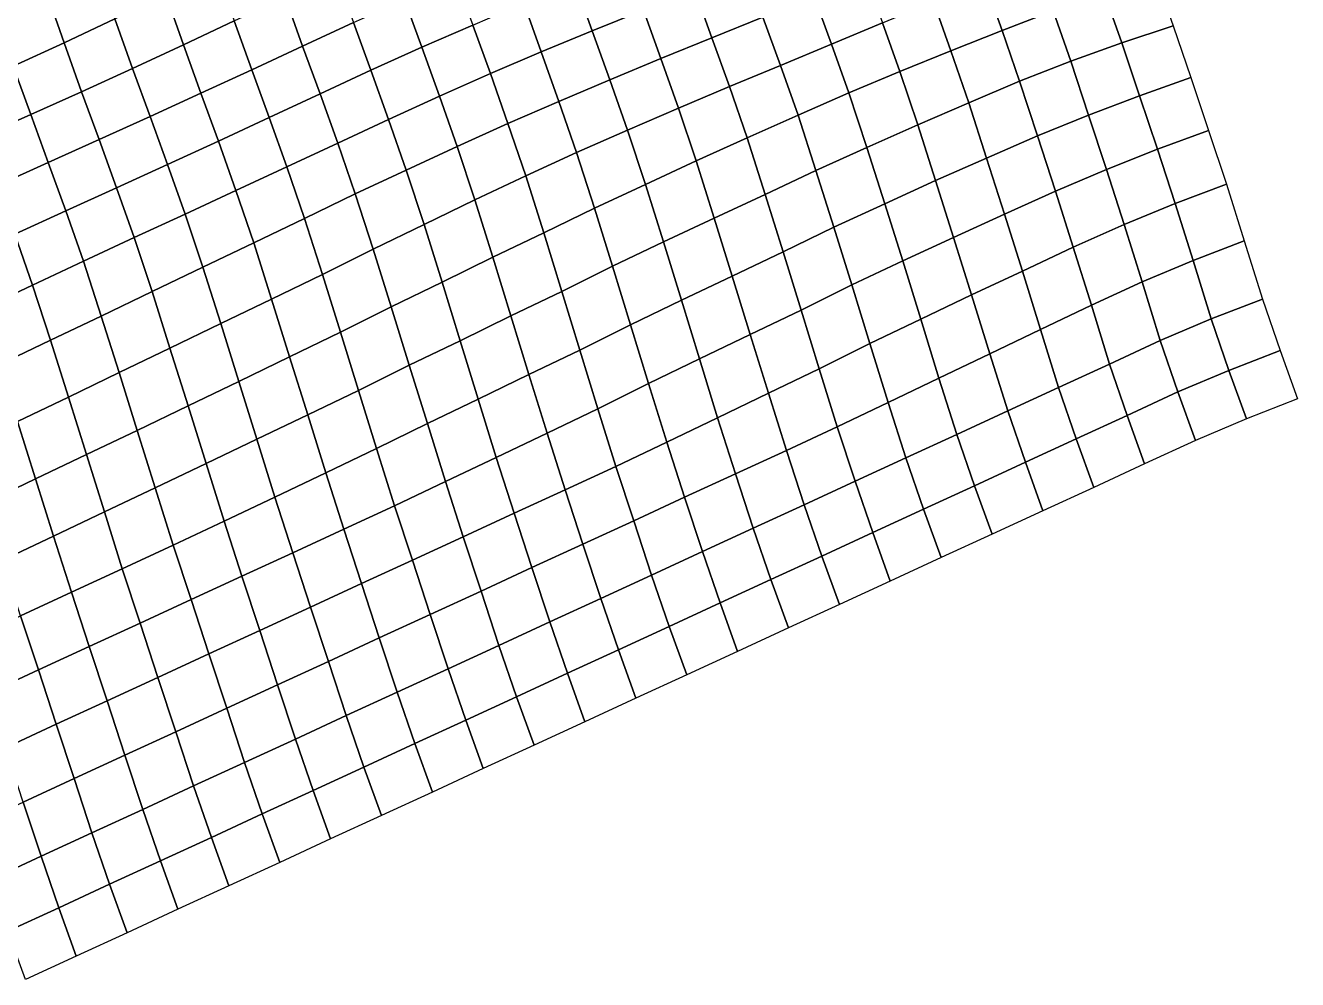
# Model space of a CAD drawing. Header units: metres. Extents: x -3.45 to 6.13, y -4.05 to 5.19.
# Drawn here: x 2.908 to 6.134, y -2.283 to 0.138 of the extents above; entities that cross this region are included whole.
import ezdxf

# ---------------------------------------------------------------- set-up
doc = ezdxf.new("R2010")
doc.units = ezdxf.units.M

msp = doc.modelspace()

# ---------------------------------------------------------------- linework, layer by layer
at = {"layer": 'A1'}
for points in [[(4.30095, 0.24783, -5.25684), (4.43034, 0.3009, -5.25988), (4.47481, 0.17734, -5.20555), (4.34541, 0.12462, -5.20208)], [(5.33994, 0.25033, -5.11302), (5.46931, 0.30348, -5.11595), (5.51403, 0.17536, -5.0673), (5.38451, 0.12496, -5.06094)], [(2.96087, 0.22296, -5.49844), (3.08972, 0.286, -5.48907), (3.13458, 0.15521, -5.44373), (3.00561, 0.09441, -5.45032)], [(3.26349, 0.21696, -5.43597), (3.39237, 0.27949, -5.42724), (3.43718, 0.14948, -5.38094), (3.30821, 0.08885, -5.38731)], [(3.56612, 0.21088, -5.3736), (3.6951, 0.27143, -5.36734), (3.73969, 0.14555, -5.3159), (3.61069, 0.08543, -5.32163)], [(3.86876, 0.20437, -5.31177), (3.99791, 0.26174, -5.30947), (4.04232, 0.13929, -5.25375), (3.91311, 0.08305, -5.25467)], [(4.60421, 0.23006, -5.20902), (4.73361, 0.28269, -5.2126), (4.77808, 0.15913, -5.15828), (4.64865, 0.1071, -5.15395)], [(4.90736, 0.214, -5.15907), (5.03662, 0.26939, -5.15922), (5.08116, 0.14463, -5.1064), (4.95182, 0.09079, -5.10432)], [(5.64379, 0.22129, -5.07922), (5.7737, 0.26455, -5.09446), (5.81838, 0.13712, -5.04495), (5.68848, 0.09369, -5.02992)], [(4.1716, 0.19434, -5.25433), (4.30095, 0.24783, -5.25684), (4.34541, 0.12462, -5.20208), (4.21605, 0.07112, -5.19958)], [(4.47481, 0.17734, -5.20555), (4.60421, 0.23006, -5.20902), (4.64865, 0.1071, -5.15395), (4.51926, 0.05403, -5.15091)], [(5.21053, 0.19778, -5.10933), (5.33994, 0.25033, -5.11302), (5.38451, 0.12496, -5.06094), (5.25503, 0.07379, -5.05554)], [(2.83191, 0.16215, -5.50502), (2.96087, 0.22296, -5.49844), (3.00561, 0.09441, -5.45032), (2.87657, 0.03515, -5.45498)], [(3.13458, 0.15521, -5.44373), (3.26349, 0.21696, -5.43597), (3.30821, 0.08885, -5.38731), (3.17919, 0.02907, -5.39261)], [(3.43718, 0.14948, -5.38094), (3.56612, 0.21088, -5.3736), (3.61069, 0.08543, -5.32163), (3.48169, 0.02531, -5.32736)], [(3.73969, 0.14555, -5.3159), (3.86876, 0.20437, -5.31177), (3.91311, 0.08305, -5.25467), (3.78403, 0.02439, -5.25858)], [(4.04232, 0.13929, -5.25375), (4.1716, 0.19434, -5.25433), (4.21605, 0.07112, -5.19958), (4.08678, 0.01608, -5.199)], [(4.77808, 0.15913, -5.15828), (4.90736, 0.214, -5.15907), (4.95182, 0.09079, -5.10432), (4.82252, 0.03617, -5.1032)], [(5.08116, 0.14463, -5.1064), (5.21053, 0.19778, -5.10933), (5.25503, 0.07379, -5.05554), (5.12561, 0.02132, -5.05175)], [(5.51403, 0.17536, -5.0673), (5.64379, 0.22129, -5.07922), (5.68848, 0.09369, -5.02992), (5.55874, 0.04733, -5.01853)], [(4.34541, 0.12462, -5.20208), (4.47481, 0.17734, -5.20555), (4.51926, 0.05403, -5.15091), (4.38993, 0.00011, -5.14893)], [(5.38451, 0.12496, -5.06094), (5.51403, 0.17536, -5.0673), (5.55874, 0.04733, -5.01853), (5.42924, -0.00342, -5.0126)], [(3.00561, 0.09441, -5.45032), (3.13458, 0.15521, -5.44373), (3.17919, 0.02907, -5.39261), (3.05013, -0.02992, -5.39695)], [(3.30821, 0.08885, -5.38731), (3.43718, 0.14948, -5.38094), (3.48169, 0.02531, -5.32736), (3.35264, -0.03403, -5.33213)], [(3.61069, 0.08543, -5.32163), (3.73969, 0.14555, -5.3159), (3.78403, 0.02439, -5.25858), (3.65502, -0.03555, -5.26409)], [(3.91311, 0.08305, -5.25467), (4.04232, 0.13929, -5.25375), (4.08678, 0.01608, -5.199), (3.95761, -0.04103, -5.20098)], [(4.64865, 0.1071, -5.15395), (4.77808, 0.15913, -5.15828), (4.82252, 0.03617, -5.1032), (4.69315, -0.01706, -5.10037)], [(4.95182, 0.09079, -5.10432), (5.08116, 0.14463, -5.1064), (5.12561, 0.02132, -5.05175), (4.99631, -0.03312, -5.05042)], [(5.68848, 0.09369, -5.02992), (5.81838, 0.13712, -5.04495), (5.86327, 0.00573, -5.00036), (5.73351, -0.04019, -4.98843)], [(4.21605, 0.07112, -5.19958), (4.34541, 0.12462, -5.20208), (4.38993, 0.00011, -5.14893), (4.26064, -0.05459, -5.14793)], [(4.51926, 0.05403, -5.15091), (4.64865, 0.1071, -5.15395), (4.69315, -0.01706, -5.10037), (4.56386, -0.07176, -5.09936)], [(5.25503, 0.07379, -5.05554), (5.38451, 0.12496, -5.06094), (5.42924, -0.00342, -5.0126), (5.29994, -0.05794, -5.01138)], [(2.87657, 0.03515, -5.45498), (3.00561, 0.09441, -5.45032), (3.05013, -0.02992, -5.39695), (2.92102, -0.08815, -5.40033)], [(3.17919, 0.02907, -5.39261), (3.30821, 0.08885, -5.38731), (3.35264, -0.03403, -5.33213), (3.22357, -0.09285, -5.33626)], [(3.48169, 0.02531, -5.32736), (3.61069, 0.08543, -5.32163), (3.65502, -0.03555, -5.26409), (3.52602, -0.09567, -5.26983)], [(3.78403, 0.02439, -5.25858), (3.91311, 0.08305, -5.25467), (3.95761, -0.04103, -5.20098), (3.82857, -0.10029, -5.20564)], [(4.08678, 0.01608, -5.199), (4.21605, 0.07112, -5.19958), (4.26064, -0.05459, -5.14793), (4.13144, -0.11101, -5.14906)], [(4.82252, 0.03617, -5.1032), (4.95182, 0.09079, -5.10432), (4.99631, -0.03312, -5.05042), (4.86708, -0.08911, -5.05102)], [(5.12561, 0.02132, -5.05175), (5.25503, 0.07379, -5.05554), (5.29994, -0.05794, -5.01138), (5.1707, -0.11367, -5.01165)], [(5.55874, 0.04733, -5.01853), (5.68848, 0.09369, -5.02992), (5.73351, -0.04019, -4.98843), (5.60391, -0.08922, -4.98036)], [(2.74743, -0.02247, -5.45761), (2.87657, 0.03515, -5.45498), (2.92102, -0.08815, -5.40033), (2.79188, -0.1456, -5.40275)], [(4.38993, 0.00011, -5.14893), (4.51926, 0.05403, -5.15091), (4.56386, -0.07176, -5.09936), (4.43462, -0.12741, -5.09953)], [(4.69315, -0.01706, -5.10037), (4.82252, 0.03617, -5.1032), (4.86708, -0.08911, -5.05102), (4.73795, -0.14673, -5.05364)], [(5.42924, -0.00342, -5.0126), (5.55874, 0.04733, -5.01853), (5.60391, -0.08922, -4.98036), (5.47452, -0.14211, -4.97711)], [(3.05013, -0.02992, -5.39695), (3.17919, 0.02907, -5.39261), (3.22357, -0.09285, -5.33626), (3.09449, -0.15142, -5.34006)], [(3.35264, -0.03403, -5.33213), (3.48169, 0.02531, -5.32736), (3.52602, -0.09567, -5.26983), (3.39699, -0.15518, -5.27481)], [(3.65502, -0.03555, -5.26409), (3.78403, 0.02439, -5.25858), (3.82857, -0.10029, -5.20564), (3.69956, -0.1604, -5.21137)], [(3.95761, -0.04103, -5.20098), (4.08678, 0.01608, -5.199), (4.13144, -0.11101, -5.14906), (4.00233, -0.16906, -5.15222)], [(4.26064, -0.05459, -5.14793), (4.38993, 0.00011, -5.14893), (4.43462, -0.12741, -5.09953), (4.30542, -0.184, -5.10088)], [(4.99631, -0.03312, -5.05042), (5.12561, 0.02132, -5.05175), (5.1707, -0.11367, -5.01165), (5.04156, -0.17121, -5.01418)], [(5.73351, -0.04019, -4.98843), (5.86327, 0.00573, -5.00036), (5.90832, -0.12849, -4.9593), (5.77864, -0.17614, -4.94952)], [(2.92102, -0.08815, -5.40033), (3.05013, -0.02992, -5.39695), (3.09449, -0.15142, -5.34006), (2.96539, -0.20973, -5.34354)], [(4.56386, -0.07176, -5.09936), (4.69315, -0.01706, -5.10037), (4.73795, -0.14673, -5.05364), (4.60888, -0.20556, -5.05777)], [(5.29994, -0.05794, -5.01138), (5.42924, -0.00342, -5.0126), (5.47452, -0.14211, -4.97711), (5.3453, -0.19819, -4.97781)], [(3.22357, -0.09285, -5.33626), (3.35264, -0.03403, -5.33213), (3.39699, -0.15518, -5.27481), (3.26794, -0.21444, -5.27947)], [(3.52602, -0.09567, -5.26983), (3.65502, -0.03555, -5.26409), (3.69956, -0.1604, -5.21137), (3.57058, -0.22078, -5.21743)], [(3.82857, -0.10029, -5.20564), (3.95761, -0.04103, -5.20098), (4.00233, -0.16906, -5.15222), (3.87331, -0.22901, -5.15774)], [(4.13144, -0.11101, -5.14906), (4.26064, -0.05459, -5.14793), (4.30542, -0.184, -5.10088), (4.1764, -0.24369, -5.10607)], [(4.86708, -0.08911, -5.05102), (4.99631, -0.03312, -5.05042), (5.04156, -0.17121, -5.01418), (4.91248, -0.22995, -5.01819)], [(5.1707, -0.11367, -5.01165), (5.29994, -0.05794, -5.01138), (5.3453, -0.19819, -4.97781), (5.21615, -0.25547, -4.98001)], [(5.60391, -0.08922, -4.98036), (5.73351, -0.04019, -4.98843), (5.77864, -0.17614, -4.94952), (5.64917, -0.2274, -4.94423)], [(2.79188, -0.1456, -5.40275), (2.92102, -0.08815, -5.40033), (2.96539, -0.20973, -5.34354), (2.83629, -0.26804, -5.34703)], [(3.09449, -0.15142, -5.34006), (3.22357, -0.09285, -5.33626), (3.26794, -0.21444, -5.27947), (3.13888, -0.27344, -5.28381)], [(3.39699, -0.15518, -5.27481), (3.52602, -0.09567, -5.26983), (3.57058, -0.22078, -5.21743), (3.44156, -0.28063, -5.22284)], [(4.43462, -0.12741, -5.09953), (4.56386, -0.07176, -5.09936), (4.60888, -0.20556, -5.05777), (4.47985, -0.26524, -5.06297)], [(4.73795, -0.14673, -5.05364), (4.86708, -0.08911, -5.05102), (4.91248, -0.22995, -5.01819), (4.78351, -0.29058, -5.02457)], [(5.47452, -0.14211, -4.97711), (5.60391, -0.08922, -4.98036), (5.64917, -0.2274, -4.94423), (5.51989, -0.28235, -4.94354)], [(3.69956, -0.1604, -5.21137), (3.82857, -0.10029, -5.20564), (3.87331, -0.22901, -5.15774), (3.74432, -0.28929, -5.16368)], [(4.00233, -0.16906, -5.15222), (4.13144, -0.11101, -5.14906), (4.1764, -0.24369, -5.10607), (4.04744, -0.30458, -5.11277)], [(4.30542, -0.184, -5.10088), (4.43462, -0.12741, -5.09953), (4.47985, -0.26524, -5.06297), (4.35086, -0.32553, -5.06891)], [(5.04156, -0.17121, -5.01418), (5.1707, -0.11367, -5.01165), (5.21615, -0.25547, -4.98001), (5.08706, -0.31403, -4.98382)], [(5.77864, -0.17614, -4.94952), (5.90832, -0.12849, -4.9593), (5.95348, -0.26486, -4.92091), (5.82388, -0.31389, -4.91284)], [(2.96539, -0.20973, -5.34354), (3.09449, -0.15142, -5.34006), (3.13888, -0.27344, -5.28381), (3.00982, -0.33243, -5.28815)], [(3.26794, -0.21444, -5.27947), (3.39699, -0.15518, -5.27481), (3.44156, -0.28063, -5.22284), (3.31254, -0.34032, -5.22803)], [(3.57058, -0.22078, -5.21743), (3.69956, -0.1604, -5.21137), (3.74432, -0.28929, -5.16368), (3.61544, -0.35156, -5.17209)], [(4.60888, -0.20556, -5.05777), (4.73795, -0.14673, -5.05364), (4.78351, -0.29058, -5.02457), (4.6545, -0.35053, -5.03008)], [(5.3453, -0.19819, -4.97781), (5.47452, -0.14211, -4.97711), (5.51989, -0.28235, -4.94354), (5.39079, -0.34058, -4.94692)], [(3.87331, -0.22901, -5.15774), (4.00233, -0.16906, -5.15222), (4.04744, -0.30458, -5.11277), (3.91857, -0.3671, -5.12149)], [(4.1764, -0.24369, -5.10607), (4.30542, -0.184, -5.10088), (4.35086, -0.32553, -5.06891), (4.22201, -0.3884, -5.07807)], [(4.91248, -0.22995, -5.01819), (5.04156, -0.17121, -5.01418), (5.08706, -0.31403, -4.98382), (4.95804, -0.37363, -4.9889)], [(5.64917, -0.2274, -4.94423), (5.77864, -0.17614, -4.94952), (5.82388, -0.31389, -4.91284), (5.6945, -0.36704, -4.90991)], [(2.83629, -0.26804, -5.34703), (2.96539, -0.20973, -5.34354), (3.00982, -0.33243, -5.28815), (2.88076, -0.39152, -5.2926)], [(3.13888, -0.27344, -5.28381), (3.26794, -0.21444, -5.27947), (3.31254, -0.34032, -5.22803), (3.18351, -0.39992, -5.23312)], [(3.44156, -0.28063, -5.22284), (3.57058, -0.22078, -5.21743), (3.61544, -0.35156, -5.17209), (3.48653, -0.41348, -5.18006)], [(4.47985, -0.26524, -5.06297), (4.60888, -0.20556, -5.05777), (4.6545, -0.35053, -5.03008), (4.52553, -0.41125, -5.03656)], [(5.21615, -0.25547, -4.98001), (5.3453, -0.19819, -4.97781), (5.39079, -0.34058, -4.94692), (5.26173, -0.39966, -4.95136)], [(3.74432, -0.28929, -5.16368), (3.87331, -0.22901, -5.15774), (3.91857, -0.3671, -5.12149), (3.78968, -0.42945, -5.13)], [(4.04744, -0.30458, -5.11277), (4.1764, -0.24369, -5.10607), (4.22201, -0.3884, -5.07807), (4.09309, -0.45015, -5.08583)], [(4.78351, -0.29058, -5.02457), (4.91248, -0.22995, -5.01819), (4.95804, -0.37363, -4.9889), (4.82918, -0.43642, -4.99795)], [(5.08706, -0.31403, -4.98382), (5.21615, -0.25547, -4.98001), (5.26173, -0.39966, -4.95136), (5.1327, -0.45935, -4.95656)], [(5.51989, -0.28235, -4.94354), (5.64917, -0.2274, -4.94423), (5.6945, -0.36704, -4.90991), (5.56535, -0.4244, -4.91222)], [(3.00982, -0.33243, -5.28815), (3.13888, -0.27344, -5.28381), (3.18351, -0.39992, -5.23312), (3.05448, -0.45961, -5.23832)], [(3.31254, -0.34032, -5.22803), (3.44156, -0.28063, -5.22284), (3.48653, -0.41348, -5.18006), (3.35762, -0.47523, -5.18783)], [(3.61544, -0.35156, -5.17209), (3.74432, -0.28929, -5.16368), (3.78968, -0.42945, -5.13), (3.66091, -0.49387, -5.14109)], [(4.35086, -0.32553, -5.06891), (4.47985, -0.26524, -5.06297), (4.52553, -0.41125, -5.03656), (4.39659, -0.47257, -5.04379)], [(5.39079, -0.34058, -4.94692), (5.51989, -0.28235, -4.94354), (5.56535, -0.4244, -4.91222), (5.43637, -0.48486, -4.91837)], [(5.82388, -0.31389, -4.91284), (5.95348, -0.26486, -4.92091), (5.99901, -0.4082, -4.8912), (5.86946, -0.45817, -4.8843)], [(3.91857, -0.3671, -5.12149), (4.04744, -0.30458, -5.11277), (4.09309, -0.45015, -5.08583), (3.96423, -0.51293, -5.09488)], [(4.6545, -0.35053, -5.03008), (4.78351, -0.29058, -5.02457), (4.82918, -0.43642, -4.99795), (4.70023, -0.49756, -5.00497)], [(4.95804, -0.37363, -4.9889), (5.08706, -0.31403, -4.98382), (5.1327, -0.45935, -4.95656), (5.00374, -0.52015, -4.96315)], [(5.6945, -0.36704, -4.90991), (5.82388, -0.31389, -4.91284), (5.86946, -0.45817, -4.8843), (5.74015, -0.51252, -4.88287)], [(2.88076, -0.39152, -5.2926), (3.00982, -0.33243, -5.28815), (3.05448, -0.45961, -5.23832), (2.92554, -0.52084, -5.24544)], [(3.18351, -0.39992, -5.23312), (3.31254, -0.34032, -5.22803), (3.35762, -0.47523, -5.18783), (3.22871, -0.53715, -5.19581)], [(3.48653, -0.41348, -5.18006), (3.61544, -0.35156, -5.17209), (3.66091, -0.49387, -5.14109), (3.53202, -0.55605, -5.14938)], [(4.22201, -0.3884, -5.07807), (4.35086, -0.32553, -5.06891), (4.39659, -0.47257, -5.04379), (4.26779, -0.53647, -5.05423)], [(4.52553, -0.41125, -5.03656), (4.6545, -0.35053, -5.03008), (4.70023, -0.49756, -5.00497), (4.57131, -0.55914, -5.01252)], [(5.26173, -0.39966, -4.95136), (5.39079, -0.34058, -4.94692), (5.43637, -0.48486, -4.91837), (5.3074, -0.54567, -4.92496)], [(3.78968, -0.42945, -5.13), (3.91857, -0.3671, -5.12149), (3.96423, -0.51293, -5.09488), (3.83537, -0.57563, -5.10382)], [(4.82918, -0.43642, -4.99795), (4.95804, -0.37363, -4.9889), (5.00374, -0.52015, -4.96315), (4.87495, -0.58422, -4.9738)], [(5.56535, -0.4244, -4.91222), (5.6945, -0.36704, -4.90991), (5.74015, -0.51252, -4.88287), (5.61108, -0.57144, -4.8871)], [(2.75171, -0.45069, -5.29715), (2.88076, -0.39152, -5.2926), (2.92554, -0.52084, -5.24544), (2.79659, -0.58199, -5.25245)], [(3.05448, -0.45961, -5.23832), (3.18351, -0.39992, -5.23312), (3.22871, -0.53715, -5.19581), (3.09981, -0.59908, -5.20378)], [(3.35762, -0.47523, -5.18783), (3.48653, -0.41348, -5.18006), (3.53202, -0.55605, -5.14938), (3.40313, -0.61823, -5.15768)], [(4.09309, -0.45015, -5.08583), (4.22201, -0.3884, -5.07807), (4.26779, -0.53647, -5.05423), (4.13892, -0.59899, -5.06296)], [(4.39659, -0.47257, -5.04379), (4.52553, -0.41125, -5.03656), (4.57131, -0.55914, -5.01252), (4.44241, -0.62115, -5.0206)], [(5.1327, -0.45935, -4.95656), (5.26173, -0.39966, -4.95136), (5.3074, -0.54567, -4.92496), (5.17847, -0.60699, -4.93219)], [(5.86946, -0.45817, -4.8843), (5.99901, -0.4082, -4.8912), (6.0448, -0.55635, -4.86747), (5.91527, -0.60658, -4.8609)], [(3.66091, -0.49387, -5.14109), (3.78968, -0.42945, -5.13), (3.83537, -0.57563, -5.10382), (3.70661, -0.64021, -5.11511)], [(3.96423, -0.51293, -5.09488), (4.09309, -0.45015, -5.08583), (4.13892, -0.59899, -5.06296), (4.01005, -0.6616, -5.07179)], [(4.70023, -0.49756, -5.00497), (4.82918, -0.43642, -4.99795), (4.87495, -0.58422, -4.9738), (4.74604, -0.64597, -4.98156)], [(5.43637, -0.48486, -4.91837), (5.56535, -0.4244, -4.91222), (5.61108, -0.57144, -4.8871), (5.48216, -0.63301, -4.89465)], [(2.92554, -0.52084, -5.24544), (3.05448, -0.45961, -5.23832), (3.09981, -0.59908, -5.20378), (2.97088, -0.66065, -5.21133)], [(3.22871, -0.53715, -5.19581), (3.35762, -0.47523, -5.18783), (3.40313, -0.61823, -5.15768), (3.27424, -0.68049, -5.16609)], [(4.26779, -0.53647, -5.05423), (4.39659, -0.47257, -5.04379), (4.44241, -0.62115, -5.0206), (4.31364, -0.68556, -5.03168)], [(5.00374, -0.52015, -4.96315), (5.1327, -0.45935, -4.95656), (5.17847, -0.60699, -4.93219), (5.04956, -0.66882, -4.94006)], [(5.74015, -0.51252, -4.88287), (5.86946, -0.45817, -4.8843), (5.91527, -0.60658, -4.8609), (5.78598, -0.66145, -4.8601)], [(3.53202, -0.55605, -5.14938), (3.66091, -0.49387, -5.14109), (3.70661, -0.64021, -5.11511), (3.57774, -0.70274, -5.12384)], [(3.83537, -0.57563, -5.10382), (3.96423, -0.51293, -5.09488), (4.01005, -0.6616, -5.07179), (3.88118, -0.72404, -5.08041)], [(4.57131, -0.55914, -5.01252), (4.70023, -0.49756, -5.00497), (4.74604, -0.64597, -4.98156), (4.61713, -0.7079, -4.98954)], [(5.3074, -0.54567, -4.92496), (5.43637, -0.48486, -4.91837), (5.48216, -0.63301, -4.89465), (5.35325, -0.69476, -4.90241)], [(5.61108, -0.57144, -4.8871), (5.74015, -0.51252, -4.88287), (5.78598, -0.66145, -4.8601), (5.65695, -0.72097, -4.86508)], [(2.79659, -0.58199, -5.25245), (2.92554, -0.52084, -5.24544), (2.97088, -0.66065, -5.21133), (2.84196, -0.72223, -5.21888)], [(3.09981, -0.59908, -5.20378), (3.22871, -0.53715, -5.19581), (3.27424, -0.68049, -5.16609), (3.14536, -0.74276, -5.17449)], [(4.13892, -0.59899, -5.06296), (4.26779, -0.53647, -5.05423), (4.31364, -0.68556, -5.03168), (4.18475, -0.74783, -5.04009)], [(4.87495, -0.58422, -4.9738), (5.00374, -0.52015, -4.96315), (5.04956, -0.66882, -4.94006), (4.92079, -0.73332, -4.95125)], [(5.17847, -0.60699, -4.93219), (5.3074, -0.54567, -4.92496), (5.35325, -0.69476, -4.90241), (5.22434, -0.7566, -4.91028)], [(3.40313, -0.61823, -5.15768), (3.53202, -0.55605, -5.14938), (3.57774, -0.70274, -5.12384), (3.44885, -0.765, -5.13224)], [(3.70661, -0.64021, -5.11511), (3.83537, -0.57563, -5.10382), (3.88118, -0.72404, -5.08041), (3.75239, -0.78811, -5.09106)], [(4.44241, -0.62115, -5.0206), (4.57131, -0.55914, -5.01252), (4.61713, -0.7079, -4.98954), (4.48824, -0.77016, -4.99795)], [(5.48216, -0.63301, -4.89465), (5.61108, -0.57144, -4.8871), (5.65695, -0.72097, -4.86508), (5.52791, -0.78039, -4.86996)], [(5.91527, -0.60658, -4.8609), (6.0448, -0.55635, -4.86747), (6.08964, -0.68671, -4.8216), (5.9601, -0.73693, -4.81502)], [(2.97088, -0.66065, -5.21133), (3.09981, -0.59908, -5.20378), (3.14536, -0.74276, -5.17449), (3.01646, -0.80477, -5.18258)], [(4.01005, -0.6616, -5.07179), (4.13892, -0.59899, -5.06296), (4.18475, -0.74783, -5.04009), (4.05585, -0.80992, -5.04828)], [(4.74604, -0.64597, -4.98156), (4.87495, -0.58422, -4.9738), (4.92079, -0.73332, -4.95125), (4.79188, -0.79516, -4.95912)], [(5.04956, -0.66882, -4.94006), (5.17847, -0.60699, -4.93219), (5.22434, -0.7566, -4.91028), (5.09543, -0.81852, -4.91826)], [(5.78598, -0.66145, -4.8601), (5.91527, -0.60658, -4.8609), (5.9601, -0.73693, -4.81502), (5.83082, -0.79181, -4.81423)], [(3.27424, -0.68049, -5.16609), (3.40313, -0.61823, -5.15768), (3.44885, -0.765, -5.13224), (3.31996, -0.82718, -5.14054)], [(3.57774, -0.70274, -5.12384), (3.70661, -0.64021, -5.11511), (3.75239, -0.78811, -5.09106), (3.62349, -0.85012, -5.09915)], [(4.31364, -0.68556, -5.03168), (4.44241, -0.62115, -5.0206), (4.48824, -0.77016, -4.99795), (4.35946, -0.83432, -5.00871)], [(5.35325, -0.69476, -4.90241), (5.48216, -0.63301, -4.89465), (5.52791, -0.78039, -4.86996), (5.39888, -0.83991, -4.87494)], [(2.84196, -0.72223, -5.21888), (2.97088, -0.66065, -5.21133), (3.01646, -0.80477, -5.18258), (2.88755, -0.86669, -5.19056)], [(3.88118, -0.72404, -5.08041), (4.01005, -0.6616, -5.07179), (4.05585, -0.80992, -5.04828), (3.92695, -0.87185, -5.05626)], [(4.61713, -0.7079, -4.98954), (4.74604, -0.64597, -4.98156), (4.79188, -0.79516, -4.95912), (4.66298, -0.85708, -4.9671)], [(4.92079, -0.73332, -4.95125), (5.04956, -0.66882, -4.94006), (5.09543, -0.81852, -4.91826), (4.96653, -0.88053, -4.92635)], [(5.65695, -0.72097, -4.86508), (5.78598, -0.66145, -4.8601), (5.83082, -0.79181, -4.81423), (5.70179, -0.85132, -4.81921)], [(3.14536, -0.74276, -5.17449), (3.27424, -0.68049, -5.16609), (3.31996, -0.82718, -5.14054), (3.19106, -0.88919, -5.14863)], [(3.44885, -0.765, -5.13224), (3.57774, -0.70274, -5.12384), (3.62349, -0.85012, -5.09915), (3.49457, -0.91187, -5.10691)], [(4.18475, -0.74783, -5.04009), (4.31364, -0.68556, -5.03168), (4.35946, -0.83432, -5.00871), (4.23055, -0.89607, -5.01647)], [(4.48824, -0.77016, -4.99795), (4.61713, -0.7079, -4.98954), (4.66298, -0.85708, -4.9671), (4.53407, -0.91892, -4.97497)], [(5.22434, -0.7566, -4.91028), (5.35325, -0.69476, -4.90241), (5.39888, -0.83991, -4.87494), (5.26984, -0.89934, -4.87982)], [(5.9601, -0.73693, -4.81502), (6.08964, -0.68671, -4.8216), (6.13407, -0.80958, -4.76642), (6.00454, -0.85989, -4.75995)], [(3.75239, -0.78811, -5.09106), (3.88118, -0.72404, -5.08041), (3.92695, -0.87185, -5.05626), (3.79814, -0.93549, -5.06638)], [(4.79188, -0.79516, -4.95912), (4.92079, -0.73332, -4.95125), (4.96653, -0.88053, -4.92635), (4.83749, -0.93996, -4.93122)], [(5.52791, -0.78039, -4.86996), (5.65695, -0.72097, -4.86508), (5.70179, -0.85132, -4.81921), (5.57275, -0.91075, -4.82409)], [(5.83082, -0.79181, -4.81423), (5.9601, -0.73693, -4.81502), (6.00454, -0.85989, -4.75995), (5.87526, -0.91477, -4.75915)], [(3.01646, -0.80477, -5.18258), (3.14536, -0.74276, -5.17449), (3.19106, -0.88919, -5.14863), (3.06213, -0.95077, -5.15618)], [(3.31996, -0.82718, -5.14054), (3.44885, -0.765, -5.13224), (3.49457, -0.91187, -5.10691), (3.36566, -0.97362, -5.11468)], [(4.05585, -0.80992, -5.04828), (4.18475, -0.74783, -5.04009), (4.23055, -0.89607, -5.01647), (4.10163, -0.95773, -5.02413)], [(4.35946, -0.83432, -5.00871), (4.48824, -0.77016, -4.99795), (4.53407, -0.91892, -4.97497), (4.40515, -0.98067, -4.98273)], [(5.09543, -0.81852, -4.91826), (5.22434, -0.7566, -4.91028), (5.26984, -0.89934, -4.87982), (5.1408, -0.95885, -4.8848)], [(2.88755, -0.86669, -5.19056), (3.01646, -0.80477, -5.18258), (3.06213, -0.95077, -5.15618), (2.9332, -1.01217, -5.16351)], [(3.62349, -0.85012, -5.09915), (3.75239, -0.78811, -5.09106), (3.79814, -0.93549, -5.06638), (3.6692, -0.99689, -5.07371)], [(4.66298, -0.85708, -4.9671), (4.79188, -0.79516, -4.95912), (4.83749, -0.93996, -4.93122), (4.70846, -0.99947, -4.9362)], [(5.39888, -0.83991, -4.87494), (5.52791, -0.78039, -4.86996), (5.57275, -0.91075, -4.82409), (5.44371, -0.97026, -4.82907)], [(5.70179, -0.85132, -4.81921), (5.83082, -0.79181, -4.81423), (5.87526, -0.91477, -4.75915), (5.74622, -0.97419, -4.76403)], [(3.19106, -0.88919, -5.14863), (3.31996, -0.82718, -5.14054), (3.36566, -0.97362, -5.11468), (3.23673, -1.03511, -5.12212)], [(3.92695, -0.87185, -5.05626), (4.05585, -0.80992, -5.04828), (4.10163, -0.95773, -5.02413), (3.9727, -1.01923, -5.03157)], [(4.23055, -0.89607, -5.01647), (4.35946, -0.83432, -5.00871), (4.40515, -0.98067, -4.98273), (4.27612, -1.0401, -4.98761)], [(4.96653, -0.88053, -4.92635), (5.09543, -0.81852, -4.91826), (5.1408, -0.95885, -4.8848), (5.01177, -1.01828, -4.88967)], [(2.75865, -0.92869, -5.19864), (2.88755, -0.86669, -5.19056), (2.9332, -1.01217, -5.16351), (2.80427, -1.07367, -5.17096)], [(3.49457, -0.91187, -5.10691), (3.62349, -0.85012, -5.09915), (3.6692, -0.99689, -5.07371), (3.54027, -1.0583, -5.08105)], [(4.53407, -0.91892, -4.97497), (4.66298, -0.85708, -4.9671), (4.70846, -0.99947, -4.9362), (4.57942, -1.0589, -4.94108)], [(5.26984, -0.89934, -4.87982), (5.39888, -0.83991, -4.87494), (5.44371, -0.97026, -4.82907), (5.31467, -1.02969, -4.83394)], [(5.57275, -0.91075, -4.82409), (5.70179, -0.85132, -4.81921), (5.74622, -0.97419, -4.76403), (5.61719, -1.03371, -4.76901)], [(3.06213, -0.95077, -5.15618), (3.19106, -0.88919, -5.14863), (3.23673, -1.03511, -5.12212), (3.10778, -1.09626, -5.12914)], [(3.79814, -0.93549, -5.06638), (3.92695, -0.87185, -5.05626), (3.9727, -1.01923, -5.03157), (3.84377, -1.08072, -5.03901)], [(4.10163, -0.95773, -5.02413), (4.23055, -0.89607, -5.01647), (4.27612, -1.0401, -4.98761), (4.14708, -1.09961, -4.99259)], [(4.83749, -0.93996, -4.93122), (4.96653, -0.88053, -4.92635), (5.01177, -1.01828, -4.88967), (4.88273, -1.07779, -4.89466)], [(5.1408, -0.95885, -4.8848), (5.26984, -0.89934, -4.87982), (5.31467, -1.02969, -4.83394), (5.18564, -1.08912, -4.83882)], [(3.36566, -0.97362, -5.11468), (3.49457, -0.91187, -5.10691), (3.54027, -1.0583, -5.08105), (3.41133, -1.11962, -5.08828)], [(3.6692, -0.99689, -5.07371), (3.79814, -0.93549, -5.06638), (3.84377, -1.08072, -5.03901), (3.71474, -1.14023, -5.04399)], [(4.40515, -0.98067, -4.98273), (4.53407, -0.91892, -4.97497), (4.57942, -1.0589, -4.94108), (4.45039, -1.11842, -4.94606)], [(5.44371, -0.97026, -4.82907), (5.57275, -0.91075, -4.82409), (5.61719, -1.03371, -4.76901), (5.48815, -1.09314, -4.77389)], [(2.9332, -1.01217, -5.16351), (3.06213, -0.95077, -5.15618), (3.10778, -1.09626, -5.12914), (2.97884, -1.1574, -5.13615)], [(3.9727, -1.01923, -5.03157), (4.10163, -0.95773, -5.02413), (4.14708, -1.09961, -4.99259), (4.01804, -1.15904, -4.99746)], [(4.70846, -0.99947, -4.9362), (4.83749, -0.93996, -4.93122), (4.88273, -1.07779, -4.89466), (4.75369, -1.13722, -4.89953)], [(5.01177, -1.01828, -4.88967), (5.1408, -0.95885, -4.8848), (5.18564, -1.08912, -4.83882), (5.0566, -1.14863, -4.8438)], [(3.23673, -1.03511, -5.12212), (3.36566, -0.97362, -5.11468), (3.41133, -1.11962, -5.08828), (3.28239, -1.18085, -5.0954)], [(3.54027, -1.0583, -5.08105), (3.6692, -0.99689, -5.07371), (3.71474, -1.14023, -5.04399), (3.5857, -1.19966, -5.04887)], [(4.27612, -1.0401, -4.98761), (4.40515, -0.98067, -4.98273), (4.45039, -1.11842, -4.94606), (4.32135, -1.17784, -4.95093)], [(4.57942, -1.0589, -4.94108), (4.70846, -0.99947, -4.9362), (4.75369, -1.13722, -4.89953), (4.62466, -1.19674, -4.90451)], [(5.31467, -1.02969, -4.83394), (5.44371, -0.97026, -4.82907), (5.48815, -1.09314, -4.77389), (5.35911, -1.15265, -4.77887)], [(2.80427, -1.07367, -5.17096), (2.9332, -1.01217, -5.16351), (2.97884, -1.1574, -5.13615), (2.84989, -1.21847, -5.14306)], [(3.84377, -1.08072, -5.03901), (3.9727, -1.01923, -5.03157), (4.01804, -1.15904, -4.99746), (3.88901, -1.21855, -5.00245)], [(4.88273, -1.07779, -4.89466), (5.01177, -1.01828, -4.88967), (5.0566, -1.14863, -4.8438), (4.92756, -1.20806, -4.84867)], [(5.18564, -1.08912, -4.83882), (5.31467, -1.02969, -4.83394), (5.35911, -1.15265, -4.77887), (5.23008, -1.21208, -4.78374)], [(3.10778, -1.09626, -5.12914), (3.23673, -1.03511, -5.12212), (3.28239, -1.18085, -5.0954), (3.15336, -1.24037, -5.10038)], [(3.41133, -1.11962, -5.08828), (3.54027, -1.0583, -5.08105), (3.5857, -1.19966, -5.04887), (3.45666, -1.25917, -5.05385)], [(4.14708, -1.09961, -4.99259), (4.27612, -1.0401, -4.98761), (4.32135, -1.17784, -4.95093), (4.19231, -1.23736, -4.95592)], [(4.45039, -1.11842, -4.94606), (4.57942, -1.0589, -4.94108), (4.62466, -1.19674, -4.90451), (4.49562, -1.25616, -4.90939)], [(2.97884, -1.1574, -5.13615), (3.10778, -1.09626, -5.12914), (3.15336, -1.24037, -5.10038), (3.02432, -1.2998, -5.10526)], [(3.71474, -1.14023, -5.04399), (3.84377, -1.08072, -5.03901), (3.88901, -1.21855, -5.00245), (3.75997, -1.27798, -5.00732)], [(4.75369, -1.13722, -4.89953), (4.88273, -1.07779, -4.89466), (4.92756, -1.20806, -4.84867), (4.79853, -1.26758, -4.85366)], [(5.0566, -1.14863, -4.8438), (5.18564, -1.08912, -4.83882), (5.23008, -1.21208, -4.78374), (5.10104, -1.27159, -4.78873)], [(3.28239, -1.18085, -5.0954), (3.41133, -1.11962, -5.08828), (3.45666, -1.25917, -5.05385), (3.32762, -1.3186, -5.05873)], [(4.01804, -1.15904, -4.99746), (4.14708, -1.09961, -4.99259), (4.19231, -1.23736, -4.95592), (4.06328, -1.29679, -4.96079)], [(4.32135, -1.17784, -4.95093), (4.45039, -1.11842, -4.94606), (4.49562, -1.25616, -4.90939), (4.36659, -1.31568, -4.91437)], [(2.84989, -1.21847, -5.14306), (2.97884, -1.1574, -5.13615), (3.02432, -1.2998, -5.10526), (2.89528, -1.35931, -5.11024)], [(3.5857, -1.19966, -5.04887), (3.71474, -1.14023, -5.04399), (3.75997, -1.27798, -5.00732), (3.63094, -1.33749, -5.0123)], [(3.88901, -1.21855, -5.00245), (4.01804, -1.15904, -4.99746), (4.06328, -1.29679, -4.96079), (3.93424, -1.3563, -4.96577)], [(4.62466, -1.19674, -4.90451), (4.75369, -1.13722, -4.89953), (4.79853, -1.26758, -4.85366), (4.66949, -1.327, -4.85853)], [(4.92756, -1.20806, -4.84867), (5.0566, -1.14863, -4.8438), (5.10104, -1.27159, -4.78873), (4.972, -1.33102, -4.7936)], [(3.15336, -1.24037, -5.10038), (3.28239, -1.18085, -5.0954), (3.32762, -1.3186, -5.05873), (3.19859, -1.37812, -5.06371)], [(4.19231, -1.23736, -4.95592), (4.32135, -1.17784, -4.95093), (4.36659, -1.31568, -4.91437), (4.23755, -1.37511, -4.91924)], [(3.45666, -1.25917, -5.05385), (3.5857, -1.19966, -5.04887), (3.63094, -1.33749, -5.0123), (3.5019, -1.39692, -5.01718)], [(3.75997, -1.27798, -5.00732), (3.88901, -1.21855, -5.00245), (3.93424, -1.3563, -4.96577), (3.8052, -1.41573, -4.97065)], [(4.49562, -1.25616, -4.90939), (4.62466, -1.19674, -4.90451), (4.66949, -1.327, -4.85853), (4.54046, -1.38652, -4.86351)], [(4.79853, -1.26758, -4.85366), (4.92756, -1.20806, -4.84867), (4.972, -1.33102, -4.7936), (4.84297, -1.39054, -4.79858)], [(3.02432, -1.2998, -5.10526), (3.15336, -1.24037, -5.10038), (3.19859, -1.37812, -5.06371), (3.06955, -1.43754, -5.06858)], [(4.06328, -1.29679, -4.96079), (4.19231, -1.23736, -4.95592), (4.23755, -1.37511, -4.91924), (4.10851, -1.43462, -4.92423)], [(4.36659, -1.31568, -4.91437), (4.49562, -1.25616, -4.90939), (4.54046, -1.38652, -4.86351), (4.41142, -1.44595, -4.86839)], [(3.32762, -1.3186, -5.05873), (3.45666, -1.25917, -5.05385), (3.5019, -1.39692, -5.01718), (3.37286, -1.45644, -5.02216)], [(3.63094, -1.33749, -5.0123), (3.75997, -1.27798, -5.00732), (3.8052, -1.41573, -4.97065), (3.67617, -1.47524, -4.97563)], [(4.66949, -1.327, -4.85853), (4.79853, -1.26758, -4.85366), (4.84297, -1.39054, -4.79858), (4.71393, -1.44996, -4.80346)], [(2.89528, -1.35931, -5.11024), (3.02432, -1.2998, -5.10526), (3.06955, -1.43754, -5.06858), (2.94052, -1.49706, -5.07357)], [(3.19859, -1.37812, -5.06371), (3.32762, -1.3186, -5.05873), (3.37286, -1.45644, -5.02216), (3.24382, -1.51587, -5.02704)], [(3.93424, -1.3563, -4.96577), (4.06328, -1.29679, -4.96079), (4.10851, -1.43462, -4.92423), (3.97947, -1.49405, -4.9291)], [(4.23755, -1.37511, -4.91924), (4.36659, -1.31568, -4.91437), (4.41142, -1.44595, -4.86839), (4.28238, -1.50546, -4.87337)], [(3.5019, -1.39692, -5.01718), (3.63094, -1.33749, -5.0123), (3.67617, -1.47524, -4.97563), (3.54713, -1.53467, -4.98051)], [(4.54046, -1.38652, -4.86351), (4.66949, -1.327, -4.85853), (4.71393, -1.44996, -4.80346), (4.5849, -1.50948, -4.80844)], [(2.76625, -1.41874, -5.11511), (2.89528, -1.35931, -5.11024), (2.94052, -1.49706, -5.07357), (2.81148, -1.55649, -5.07844)], [(3.06955, -1.43754, -5.06858), (3.19859, -1.37812, -5.06371), (3.24382, -1.51587, -5.02704), (3.11479, -1.57538, -5.03202)], [(3.8052, -1.41573, -4.97065), (3.93424, -1.3563, -4.96577), (3.97947, -1.49405, -4.9291), (3.85044, -1.55356, -4.93408)], [(4.10851, -1.43462, -4.92423), (4.23755, -1.37511, -4.91924), (4.28238, -1.50546, -4.87337), (4.15334, -1.56489, -4.87825)], [(4.41142, -1.44595, -4.86839), (4.54046, -1.38652, -4.86351), (4.5849, -1.50948, -4.80844), (4.45586, -1.56891, -4.81331)], [(3.37286, -1.45644, -5.02216), (3.5019, -1.39692, -5.01718), (3.54713, -1.53467, -4.98051), (3.4181, -1.59419, -4.98549)], [(3.67617, -1.47524, -4.97563), (3.8052, -1.41573, -4.97065), (3.85044, -1.55356, -4.93408), (3.7214, -1.61299, -4.93896)], [(2.94052, -1.49706, -5.07357), (3.06955, -1.43754, -5.06858), (3.11479, -1.57538, -5.03202), (2.98575, -1.63481, -5.03689)], [(3.97947, -1.49405, -4.9291), (4.10851, -1.43462, -4.92423), (4.15334, -1.56489, -4.87825), (4.02431, -1.6244, -4.88323)], [(4.28238, -1.50546, -4.87337), (4.41142, -1.44595, -4.86839), (4.45586, -1.56891, -4.81331), (4.32682, -1.62842, -4.8183)], [(3.24382, -1.51587, -5.02704), (3.37286, -1.45644, -5.02216), (3.4181, -1.59419, -4.98549), (3.28906, -1.65361, -4.99036)], [(3.54713, -1.53467, -4.98051), (3.67617, -1.47524, -4.97563), (3.7214, -1.61299, -4.93896), (3.59236, -1.67242, -4.94383)], [(2.81148, -1.55649, -5.07844), (2.94052, -1.49706, -5.07357), (2.98575, -1.63481, -5.03689), (2.85672, -1.69432, -5.04187)], [(3.11479, -1.57538, -5.03202), (3.24382, -1.51587, -5.02704), (3.28906, -1.65361, -4.99036), (3.16002, -1.71313, -4.99535)], [(3.85044, -1.55356, -4.93408), (3.97947, -1.49405, -4.9291), (4.02431, -1.6244, -4.88323), (3.89527, -1.68383, -4.8881)], [(4.15334, -1.56489, -4.87825), (4.28238, -1.50546, -4.87337), (4.32682, -1.62842, -4.8183), (4.19778, -1.68785, -4.82317)], [(3.4181, -1.59419, -4.98549), (3.54713, -1.53467, -4.98051), (3.59236, -1.67242, -4.94383), (3.46333, -1.73193, -4.94882)], [(2.98575, -1.63481, -5.03689), (3.11479, -1.57538, -5.03202), (3.16002, -1.71313, -4.99535), (3.03098, -1.77256, -5.00022)], [(3.7214, -1.61299, -4.93896), (3.85044, -1.55356, -4.93408), (3.89527, -1.68383, -4.8881), (3.76624, -1.74335, -4.89309)], [(4.02431, -1.6244, -4.88323), (4.15334, -1.56489, -4.87825), (4.19778, -1.68785, -4.82317), (4.06875, -1.74736, -4.82815)], [(3.28906, -1.65361, -4.99036), (3.4181, -1.59419, -4.98549), (3.46333, -1.73193, -4.94882), (3.33429, -1.79136, -4.95369)], [(3.59236, -1.67242, -4.94383), (3.7214, -1.61299, -4.93896), (3.76624, -1.74335, -4.89309), (3.6372, -1.80277, -4.89796)], [(2.85672, -1.69432, -5.04187), (2.98575, -1.63481, -5.03689), (3.03098, -1.77256, -5.00022), (2.90195, -1.83207, -5.0052)], [(3.89527, -1.68383, -4.8881), (4.02431, -1.6244, -4.88323), (4.06875, -1.74736, -4.82815), (3.93971, -1.80679, -4.83303)], [(3.16002, -1.71313, -4.99535), (3.28906, -1.65361, -4.99036), (3.33429, -1.79136, -4.95369), (3.20526, -1.85088, -4.95867)], [(3.46333, -1.73193, -4.94882), (3.59236, -1.67242, -4.94383), (3.6372, -1.80277, -4.89796), (3.50817, -1.86229, -4.90294)], [(3.76624, -1.74335, -4.89309), (3.89527, -1.68383, -4.8881), (3.93971, -1.80679, -4.83303), (3.81068, -1.86631, -4.83801)], [(3.03098, -1.77256, -5.00022), (3.16002, -1.71313, -4.99535), (3.20526, -1.85088, -4.95867), (3.07622, -1.91031, -4.96355)], [(3.33429, -1.79136, -4.95369), (3.46333, -1.73193, -4.94882), (3.50817, -1.86229, -4.90294), (3.37913, -1.92172, -4.90782)], [(2.90195, -1.83207, -5.0052), (3.03098, -1.77256, -5.00022), (3.07622, -1.91031, -4.96355), (2.94718, -1.96982, -4.96853)], [(3.6372, -1.80277, -4.89796), (3.76624, -1.74335, -4.89309), (3.81068, -1.86631, -4.83801), (3.68164, -1.92573, -4.84289)], [(3.20526, -1.85088, -4.95867), (3.33429, -1.79136, -4.95369), (3.37913, -1.92172, -4.90782), (3.25009, -1.98123, -4.9128)], [(3.50817, -1.86229, -4.90294), (3.6372, -1.80277, -4.89796), (3.68164, -1.92573, -4.84289), (3.5526, -1.98525, -4.84787)], [(2.77291, -1.8915, -5.01008), (2.90195, -1.83207, -5.0052), (2.94718, -1.96982, -4.96853), (2.81814, -2.02925, -4.97341)], [(3.07622, -1.91031, -4.96355), (3.20526, -1.85088, -4.95867), (3.25009, -1.98123, -4.9128), (3.12105, -2.04066, -4.91767)], [(3.37913, -1.92172, -4.90782), (3.50817, -1.86229, -4.90294), (3.5526, -1.98525, -4.84787), (3.42357, -2.04468, -4.85274)], [(2.94718, -1.96982, -4.96853), (3.07622, -1.91031, -4.96355), (3.12105, -2.04066, -4.91767), (2.99202, -2.10017, -4.92266)], [(3.25009, -1.98123, -4.9128), (3.37913, -1.92172, -4.90782), (3.42357, -2.04468, -4.85274), (3.29453, -2.10419, -4.85773)], [(2.81814, -2.02925, -4.97341), (2.94718, -1.96982, -4.96853), (2.99202, -2.10017, -4.92266), (2.86298, -2.1596, -4.92753)], [(3.12105, -2.04066, -4.91767), (3.25009, -1.98123, -4.9128), (3.29453, -2.10419, -4.85773), (3.16549, -2.16362, -4.8626)], [(2.99202, -2.10017, -4.92266), (3.12105, -2.04066, -4.91767), (3.16549, -2.16362, -4.8626), (3.03646, -2.22313, -4.86758)], [(2.86298, -2.1596, -4.92753), (2.99202, -2.10017, -4.92266), (3.03646, -2.22313, -4.86758), (2.90742, -2.28256, -4.87246)]]:
    msp.add_3dface(points, dxfattribs=at)

doc.saveas('drawing.dxf')
